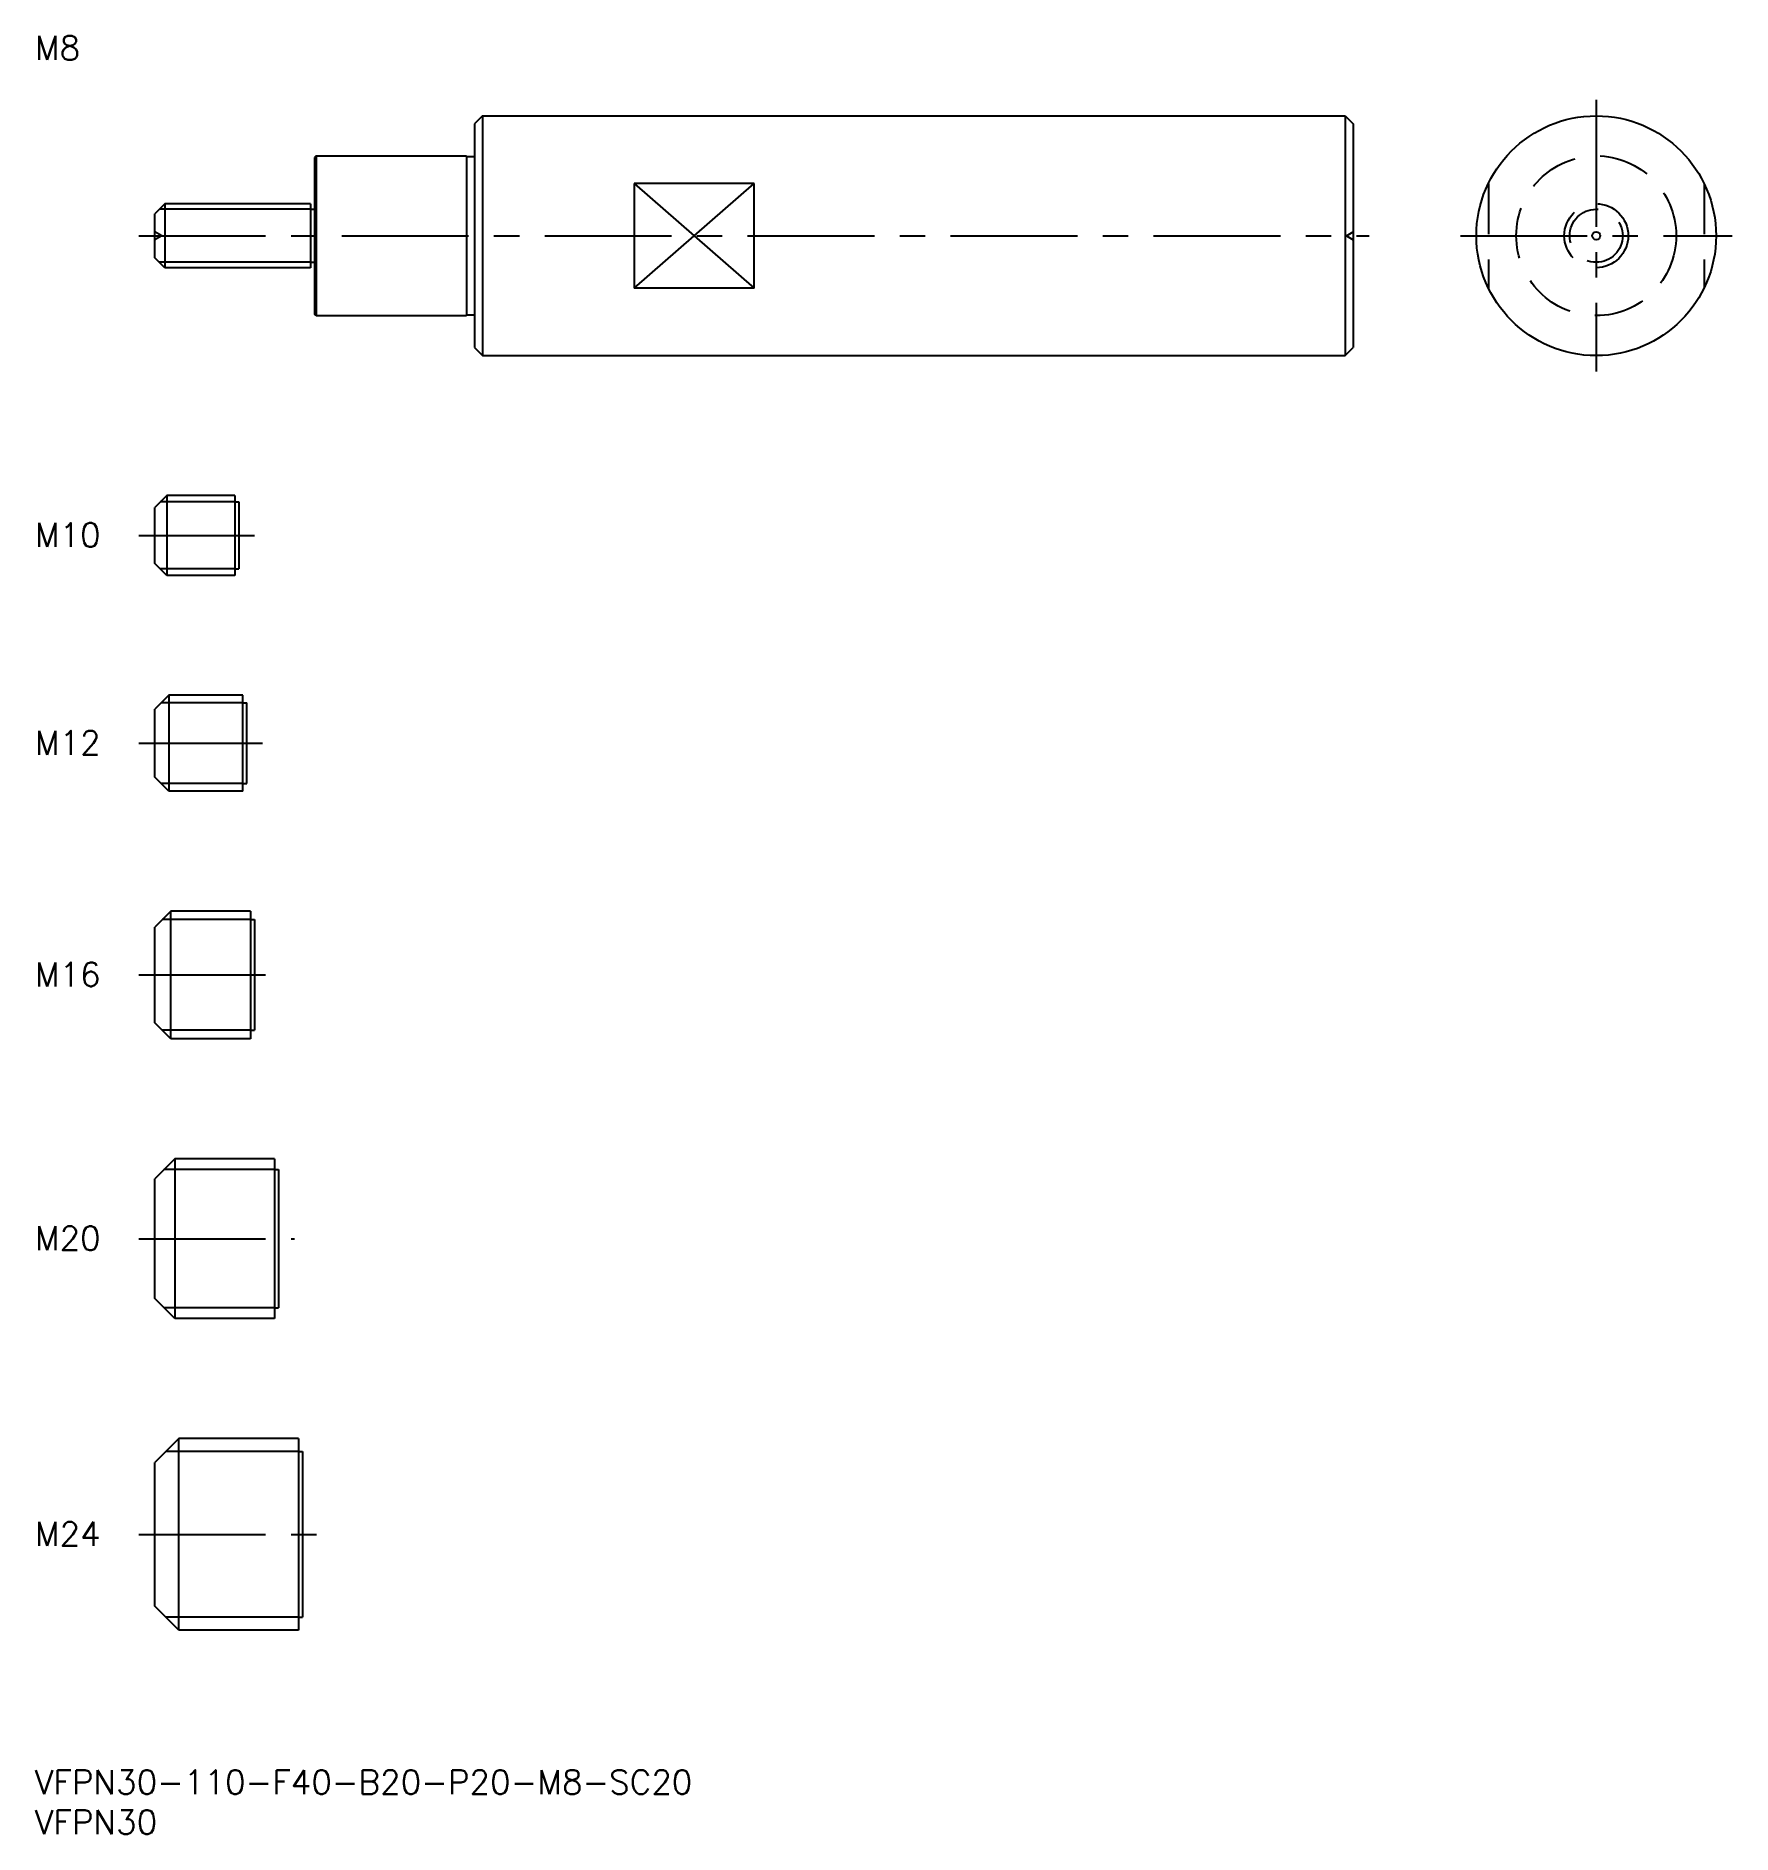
# Model space of a CAD drawing. Extents: x 0 to 212, y -8 to 217.
import ezdxf

# ---------------------------------------------------------------- set-up
doc = ezdxf.new("R2010")
doc.units = 0
doc.header["$LTSCALE"] = 0.5
doc.linetypes.add('CENTER', pattern=[50.8, 31.75, -6.35, 6.35, -6.35])
doc.linetypes.add('DASHED', pattern=[19.05, 12.7, -6.35])
for name, color, linetype in [('MSM_CENTER', 1, 'CENTER'), ('MSM_CONTINUOUS', 7, 'CONTINUOUS'), ('MSM_DASHED', 4, 'DASHED'), ('MSM_NARROW', 5, 'CONTINUOUS'), ('MSM_PART_NUMBER', 7, 'CONTINUOUS')]:
    doc.layers.add(name, color=color, linetype=linetype)
doc.styles.get("Standard").update_dxf_attribs({"font": 'txt.shx', "height": 1, "bigfont": 'bigfont.shx'})

# ---------------------------------------------------------------- blocks, each defined once
blk = doc.blocks.new('*U14')
at = {"layer": 'MSM_PART_NUMBER'}
blk.add_text('VFPN30-110-F40-B20-P20-M8-SC20', height=3, dxfattribs=at).set_placement((0, -3))
blk = doc.blocks.new('*U15')
at = {"layer": 'MSM_PART_NUMBER'}
blk.add_text('VFPN30', height=3, dxfattribs=at).set_placement((0, -8))
blk = doc.blocks.new('*U16')
at = {"layer": 'MSM_PART_NUMBER'}
blk.add_text('M24', height=3, dxfattribs=at).set_placement((0, 28.06))
blk = doc.blocks.new('*U17')
at = {"layer": 'MSM_PART_NUMBER'}
blk.add_text('M20', height=3, dxfattribs=at).set_placement((0, 65.06))
blk = doc.blocks.new('*U18')
at = {"layer": 'MSM_PART_NUMBER'}
blk.add_text('M16', height=3, dxfattribs=at).set_placement((0, 98.06))
blk = doc.blocks.new('*U19')
at = {"layer": 'MSM_PART_NUMBER'}
blk.add_text('M12', height=3, dxfattribs=at).set_placement((0, 127.06))
blk = doc.blocks.new('*U20')
at = {"layer": 'MSM_PART_NUMBER'}
blk.add_text('M10', height=3, dxfattribs=at).set_placement((0, 153.06))
blk = doc.blocks.new('*U21')
at = {"layer": 'MSM_PART_NUMBER'}
blk.add_text('M8', height=3, dxfattribs=at).set_placement((0, 214))

msp = doc.modelspace()

# ---------------------------------------------------------------- linework, layer by layer
at = {"layer": 'MSM_CENTER'}
for p, q in [((195.4, 209), (195.4, 175)), ((13, 192), (167, 192)), ((178.4, 192), (212.4, 192)), ((13, 154.5), (27.5, 154.5)), ((13, 128.5), (28.5, 128.5)), ((13, 99.5), (29.5, 99.5)), ((13, 66.5), (32.5, 66.5)), ((13, 29.5), (35.5, 29.5))]:
    msp.add_line(p, q, dxfattribs=at)
at = {"layer": 'MSM_CONTINUOUS'}
for p, q in [((56, 207), (55, 206)), ((56, 207), (164, 207)), ((56, 207), (56, 177)), ((164, 207), (164, 177)), ((164, 207), (165, 206)), ((55, 206), (55, 178)), ((165, 206), (165, 178)), ((35.2, 202), (35, 201.8)), ((35, 201.8), (35, 182.2)), ((35.2, 202), (54, 202)), ((35.2, 202), (35.2, 182)), ((54, 202), (54, 182)), ((54, 201.9), (55, 201.9)), ((90, 198.54), (75, 198.54)), ((75, 198.54), (75, 185.46)), ((90, 185.46), (90, 198.54)), ((16.25, 196), (15, 194.75)), ((34.5, 196), (16.25, 196)), ((16.25, 196), (16.25, 188)), ((34.5, 196), (34.5, 188)), ((15, 189.25), (15, 194.75)), ((34.5, 195.32), (35, 195.32)), ((16.25, 188), (15, 189.25)), ((34.5, 188), (16.25, 188)), ((34.5, 188.68), (35, 188.68)), ((90, 185.46), (75, 185.46)), ((35.2, 182), (35, 182.2)), ((35.2, 182), (54, 182)), ((54, 182.1), (55, 182.1)), ((55, 178), (56, 177)), ((164, 177), (165, 178)), ((56, 177), (164, 177)), ((16.5, 159.5), (15, 158)), ((15, 151), (15, 158)), ((25, 159.5), (16.5, 159.5)), ((16.5, 159.5), (16.5, 149.5)), ((25, 159.5), (25, 149.5)), ((25, 158.69), (25.5, 158.69)), ((25.5, 158.69), (25.5, 150.31)), ((16.5, 149.5), (15, 151)), ((25, 149.5), (16.5, 149.5)), ((25, 150.31), (25.5, 150.31)), ((16.75, 134.5), (15, 132.75)), ((15, 124.25), (15, 132.75)), ((26, 134.5), (16.75, 134.5)), ((16.75, 134.5), (16.75, 122.5)), ((26, 122.5), (26, 134.5)), ((26, 133.55), (26.5, 133.55)), ((26.5, 123.45), (26.5, 133.55)), ((16.75, 122.5), (15, 124.25)), ((26, 122.5), (16.75, 122.5)), ((26, 123.45), (26.5, 123.45)), ((17, 107.5), (15, 105.5)), ((27, 107.5), (17, 107.5)), ((17, 91.5), (17, 107.5)), ((27, 107.5), (27, 91.5)), ((27, 106.42), (27.5, 106.42)), ((27.5, 106.42), (27.5, 92.58)), ((15, 93.5), (15, 105.5)), ((17, 91.5), (15, 93.5)), ((27, 92.58), (27.5, 92.58)), ((27, 91.5), (17, 91.5)), ((17.5, 76.5), (15, 74)), ((30, 76.5), (17.5, 76.5)), ((17.5, 76.5), (17.5, 56.5)), ((30, 76.5), (30, 56.5)), ((30, 75.15), (30.5, 75.15)), ((30.5, 75.15), (30.5, 57.85)), ((15, 59), (15, 74)), ((17.5, 56.5), (15, 59)), ((30, 56.5), (17.5, 56.5)), ((30, 57.85), (30.5, 57.85)), ((18, 41.5), (15, 38.5)), ((33, 41.5), (18, 41.5)), ((18, 17.5), (18, 41.5)), ((33, 41.5), (33, 17.5)), ((15, 20.5), (15, 38.5)), ((33, 39.88), (33.5, 39.88)), ((33.5, 39.88), (33.5, 19.12)), ((18, 17.5), (15, 20.5)), ((33, 19.12), (33.5, 19.12)), ((33, 17.5), (18, 17.5))]:
    msp.add_line(p, q, dxfattribs=at)
for radius in [15, 0.5]:
    msp.add_circle((195.4, 192), radius, dxfattribs=at)
at = {"layer": 'MSM_DASHED'}
for p, q in [((181.9, 198.54), (181.9, 185.46)), ((208.9, 198.54), (208.9, 185.46)), ((15.87, 192), (15, 192.5)), ((15.87, 192), (15, 191.5)), ((164.13, 192), (165, 192.5)), ((164.13, 192), (165, 191.5))]:
    msp.add_line(p, q, dxfattribs=at)
for radius in [10, 4, 3.32]:
    msp.add_circle((195.4, 192), radius, dxfattribs=at)
at = {"layer": 'MSM_NARROW'}
for p, q in [((75, 198.54), (90, 185.46)), ((75, 185.46), (90, 198.54)), ((34.5, 195.32), (15.57, 195.32)), ((34.5, 188.68), (15.57, 188.68)), ((25, 158.69), (15.69, 158.69)), ((25, 150.31), (15.69, 150.31)), ((26, 133.55), (15.8, 133.55)), ((26, 123.45), (15.8, 123.45)), ((27, 106.42), (15.92, 106.42)), ((27, 92.58), (15.92, 92.58)), ((30, 75.15), (16.15, 75.15)), ((30, 57.85), (16.15, 57.85)), ((33, 39.88), (16.38, 39.88)), ((33, 19.12), (16.38, 19.12))]:
    msp.add_line(p, q, dxfattribs=at)

# ---------------------------------------------------------------- block references
at = {"layer": 'MSM_CONTINUOUS'}
for name in ['*U21', '*U20', '*U19', '*U18', '*U17', '*U16', '*U14', '*U15']:
    msp.add_blockref(name, (0, 0), dxfattribs=at)

doc.saveas('drawing.dxf')
